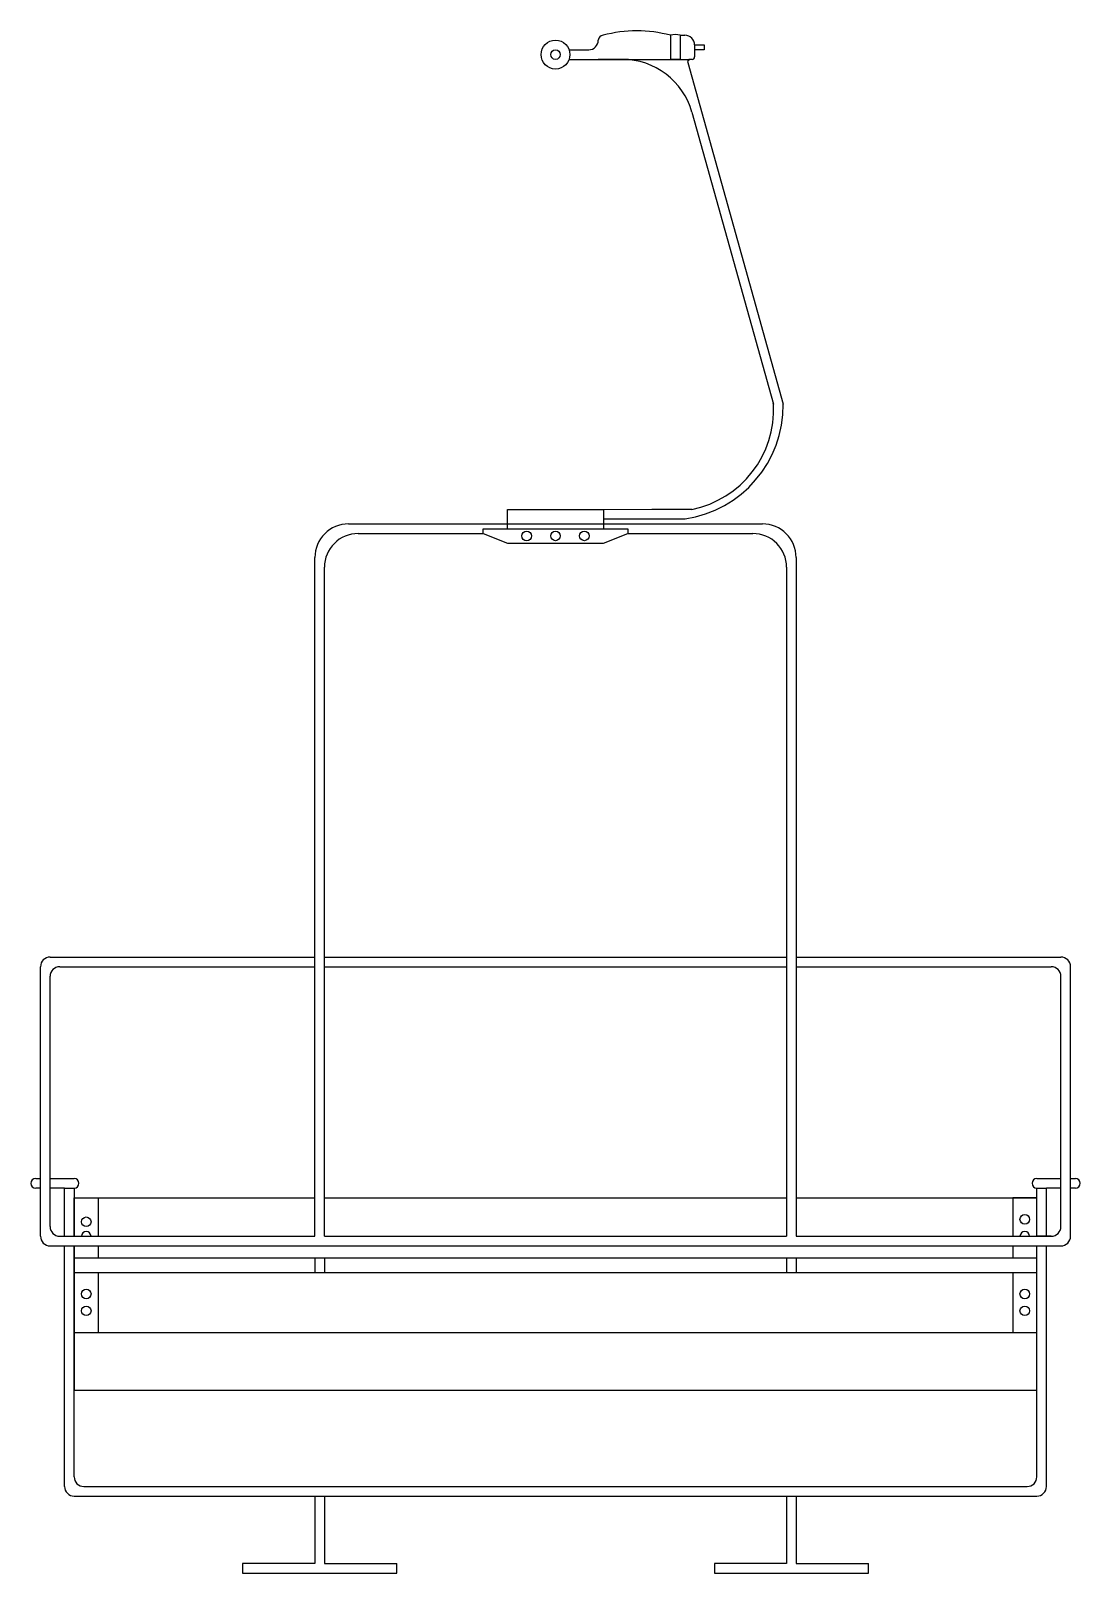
# Model space of a CAD drawing. Header units: centimetres. Extents: x 306 to 524, y 32 to 353.
import ezdxf

# ---------------------------------------------------------------- set-up
doc = ezdxf.new("R2010")
doc.units = ezdxf.units.CM
doc.header["$MEASUREMENT"] = 0

msp = doc.modelspace()

# ---------------------------------------------------------------- linework, layer by layer
for p, q in [((439.15, 351.69), (439.15, 346.69)), ((441.15, 351.69), (442.16, 351.69)), ((441.15, 351.69), (441.15, 346.69)), ((444.16, 349.69), (444.16, 347.19)), ((444.16, 349.69), (446.16, 349.69)), ((446.16, 349.69), (446.16, 348.69)), ((418.1, 348.69), (422.16, 348.69)), ((418.1, 346.69), (429.16, 346.69)), ((429.16, 346.69), (424.16, 346.69)), ((429.16, 346.69), (424.16, 346.69)), ((429.16, 346.69), (443.21, 346.69)), ((441.15, 346.69), (439.15, 346.69)), ((443.66, 346.69), (443.21, 346.69)), ((446.16, 348.69), (444.16, 348.69)), ((442.73, 346.06), (462.57, 275.05)), ((443.61, 335.73), (460.56, 275.05)), ((405.27, 253.18), (425.27, 253.2)), ((405.27, 249.18), (405.27, 253.18)), ((425.27, 253.2), (435.27, 253.21)), ((425.27, 253.2), (425.27, 249.18)), ((435.27, 253.21), (443.59, 253.21)), ((372.27, 250.18), (458.27, 250.18)), ((425.27, 251.2), (435.27, 251.21)), ((435.27, 251.21), (442.18, 251.21)), ((374.27, 248.18), (400.27, 248.18)), ((400.27, 248.18), (400.27, 249.18)), ((400.27, 249.18), (430.27, 249.18)), ((400.27, 248.18), (405.27, 246.18)), ((425.27, 246.21), (430.27, 248.18)), ((430.27, 249.18), (430.27, 248.18)), ((430.27, 248.18), (456.27, 248.18)), ((405.27, 246.18), (425.27, 246.21)), ((405.27, 246.18), (415.27, 246.19)), ((365.27, 102.18), (365.27, 243.18)), ((367.27, 102.18), (367.27, 241.18)), ((463.27, 241.18), (463.27, 102.18)), ((465.27, 243.18), (465.27, 102.18)), ((308.27, 102.18), (308.27, 158.18)), ((310.27, 160.18), (365.27, 160.18)), ((312.27, 158.18), (365.27, 158.18)), ((367.27, 160.18), (463.27, 160.18)), ((367.27, 158.18), (463.27, 158.18)), ((465.27, 160.18), (520.27, 160.18)), ((465.27, 158.18), (518.27, 158.18)), ((522.27, 102.18), (522.27, 158.18)), ((310.27, 104.18), (310.27, 156.18)), ((520.27, 104.18), (520.27, 156.18)), ((307.27, 114.17), (308.27, 114.17)), ((308.27, 112.17), (307.27, 112.17)), ((310.27, 114.18), (315.27, 114.18)), ((313.27, 112.18), (310.27, 112.18)), ((313.27, 110.18), (313.27, 112.18)), ((313.27, 112.18), (315.27, 112.18)), ((315.27, 112.18), (315.27, 110.18)), ((515.27, 114.18), (520.27, 114.18)), ((515.27, 110.18), (515.27, 112.18)), ((515.27, 112.18), (517.27, 112.18)), ((517.27, 110.18), (517.27, 112.18)), ((520.27, 112.18), (517.27, 112.18)), ((522.27, 114.18), (523.27, 114.18)), ((523.27, 112.18), (522.27, 112.18)), ((313.27, 102.18), (313.27, 110.18)), ((315.27, 102.18), (315.27, 110.18)), ((315.27, 110.18), (365.27, 110.18)), ((315.27, 110.18), (315.27, 102.18)), ((315.27, 110.18), (320.27, 110.18)), ((320.27, 110.18), (320.27, 102.18)), ((367.27, 110.18), (463.27, 110.18)), ((465.27, 110.18), (515.27, 110.18)), ((515.27, 110.18), (510.27, 110.18)), ((510.27, 110.18), (510.27, 102.18)), ((510.27, 110.18), (510.27, 105.68)), ((515.27, 102.18), (515.27, 110.18)), ((517.27, 102.18), (517.27, 110.18)), ((310.27, 100.18), (520.27, 100.18)), ((312.27, 102.18), (365.27, 102.18)), ((313.27, 50.18), (313.27, 100.18)), ((315.27, 102.18), (317.77, 102.18)), ((315.27, 52.18), (315.27, 100.18)), ((315.27, 100.18), (315.27, 95.18)), ((315.27, 100.18), (315.27, 85.18)), ((315.27, 100.18), (315.27, 97.68)), ((320.27, 100.18), (320.27, 97.68)), ((367.27, 102.18), (463.27, 102.18)), ((465.27, 102.18), (518.27, 102.18)), ((510.27, 102.18), (512.77, 102.18)), ((510.27, 100.18), (510.27, 97.68)), ((518.27, 102.18), (515.27, 102.18)), ((515.27, 52.18), (515.27, 100.18)), ((517.27, 50.18), (517.27, 100.18)), ((315.27, 97.68), (515.27, 97.68)), ((365.27, 97.68), (365.27, 94.68)), ((367.27, 97.68), (367.27, 94.68)), ((463.27, 97.68), (463.27, 94.68)), ((465.27, 97.68), (465.27, 94.68)), ((315.27, 94.68), (515.27, 94.68)), ((315.27, 94.68), (315.27, 79.68)), ((315.27, 94.68), (317.77, 94.68)), ((320.27, 94.68), (320.27, 82.18)), ((510.27, 94.68), (512.77, 94.68)), ((510.27, 94.68), (510.27, 82.18)), ((315.27, 85.18), (315.27, 70.18)), ((315.27, 82.18), (515.27, 82.18)), ((315.27, 70.18), (515.27, 70.18)), ((315.27, 48.18), (515.27, 48.18)), ((317.27, 50.18), (513.27, 50.18)), ((365.27, 48.18), (365.27, 34.18)), ((367.27, 48.18), (367.27, 34.18)), ((463.27, 48.18), (463.27, 34.18)), ((465.27, 48.18), (465.27, 34.18)), ((365.27, 34.18), (350.27, 34.18)), ((350.27, 34.18), (350.27, 32.18)), ((350.27, 32.18), (382.27, 32.18)), ((367.27, 34.18), (382.27, 34.18)), ((382.27, 32.18), (382.27, 34.18)), ((463.27, 34.18), (448.27, 34.18)), ((448.27, 34.18), (448.27, 32.18)), ((448.27, 32.18), (480.27, 32.18)), ((465.27, 34.18), (480.27, 34.18)), ((480.27, 32.18), (480.27, 34.18))]:
    msp.add_line(p, q)
for centre, radius in [((415.27, 347.69), 3), ((415.27, 347.69), 1), ((409.27, 247.68), 1), ((415.27, 247.69), 1), ((421.27, 247.69), 1), ((317.77, 105.18), 1), ((512.77, 105.68), 1), ((317.77, 90.18), 1), ((512.77, 90.18), 1), ((317.77, 86.68), 1), ((512.77, 86.68), 1)]:
    msp.add_circle(centre, radius)
for centre, radius, start, end in [((432.16, 325.79), 26.83, 74.8916, 105.1084), ((422.16, 350.69), 2, 270, 0), ((425.16, 350.69), 1, 90, 180), ((440.15, 348.87), 3, 70.5013, 109.4987), ((442.16, 349.69), 2, 0, 90), ((429.16, 331.69), 15, 15.6057, 90), ((443.21, 346.19), 0.5, 90, 195.6131), ((443.66, 347.19), 0.5, 270, 0), ((438.73, 274.8), 23.84, 278.3345, 0.6158), ((439.43, 273.95), 21.16, 281.3438, 2.9909), ((458.57, 274.73), 2, 2.3459, 15.6057), ((372.27, 243.18), 7, 90, 180), ((438.73, 274.8), 23.84, 261.665479605495, 261.6654933966335), ((458.27, 243.18), 7, 0, 90), ((374.27, 241.18), 7, 90, 180), ((456.27, 241.18), 7, 0, 90), ((310.27, 158.18), 2, 90, 180), ((312.27, 156.18), 2, 90, 180), ((518.27, 156.18), 2, 0, 90), ((520.27, 158.18), 2, 0, 90), ((307.27, 113.17), 1, 90, 270), ((315.27, 113.18), 1, 270, 90), ((515.27, 113.18), 1, 90, 270), ((523.27, 113.18), 1, 270, 90), ((312.27, 104.18), 2, 180, 270), ((317.77, 102.18), 1, 0, 180), ((512.77, 102.18), 1, 0, 180), ((518.27, 104.18), 2, 270, 0), ((310.27, 102.18), 2, 180, 270), ((520.27, 102.18), 2, 270, 0), ((317.27, 52.18), 2, 180, 270), ((513.27, 52.18), 2, 270, 0), ((315.27, 50.18), 2, 180, 270), ((515.27, 50.18), 2, 270, 0)]:
    msp.add_arc(centre, radius, start, end)

doc.saveas('drawing.dxf')
